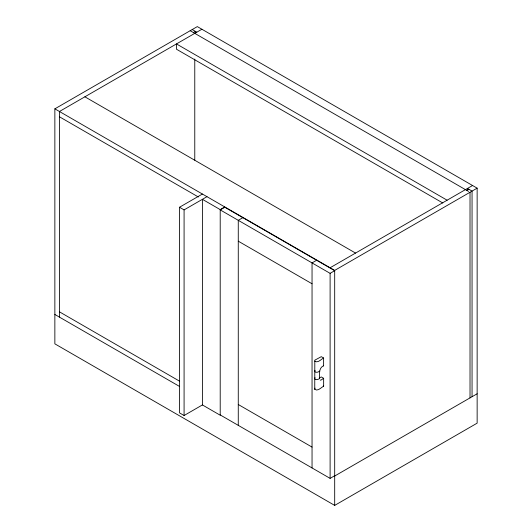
<?xml version="1.0" encoding="UTF-8"?>
<svg xmlns="http://www.w3.org/2000/svg" width="532" height="532" viewBox="0 0 532 532"><rect width="100%" height="100%" fill="white"/><g stroke="black" fill="none" stroke-linecap="round" stroke-linejoin="round"><path stroke-width="0.8" d="M315.017 377.673L314.718 378.917C316.101 380.234 318.309 379.522 319.632 378.478C319.646 374.162 318.528 367.818 323.616 365.817L323.616 358.009L321.295 356.673L314.811 360.171L314.745 389.331C317.837 391.672 321.109 387.442 323.642 386.199L323.642 378.292L321.321 376.955L319.353 377.919M314.745 389.331L315.037 388.094M315.017 370.332L314.718 371.575C316.008 372.939 318.721 372.114 319.493 371.05M323.642 378.292L320.843 380.187L320.224 380.048M323.616 358.009C320.989 359.28 317.85 363.469 314.718 361.142M54.856 108.847L197.312 26.6L477.144 188.155L477.144 423.153L334.688 505.4L54.856 343.845L54.856 108.847L334.688 270.402L477.144 188.155M193.369 32.545L195.41 31.375L195.41 33.031M201.894 29.247L59.438 111.494L59.438 317.112M202.692 404.772L184.085 415.512L179.51 412.872L179.51 207.247L202.406 194.034M179.51 207.247L184.085 209.894L206.981 196.674M220.208 209.601L220.208 415.219L202.406 404.938L202.406 199.32L220.208 209.601L224.79 206.955M242.851 217.681L238.27 220.321L238.27 425.354M316.626 260.268L312.045 262.914L312.045 467.947M330.106 267.762L472.562 185.515M466.843 190.436L468.878 189.259M330.106 273.342L334.688 270.695L224.79 207.247L220.208 209.894L330.106 273.342L330.106 478.374L334.688 475.734M334.688 476.027L477.144 393.78M192.225 29.539L196.807 32.179M190.19 30.71L468.619 191.46M447.126 200.198L176.458 43.93L176.458 49.217L442.804 202.991M84.874 96.804L355.542 253.072M59.438 116.781L198.37 196.993M238.27 241.176L312.045 283.769M323.23 365.59L323.616 365.817M323.257 385.973L323.642 386.199M238.27 404.5L312.045 447.093M59.438 311.825L179.656 381.231M54.856 314.465L179.656 386.518M220.208 414.927L330.106 478.374M472.057 396.712L472.057 191.094L467.475 188.448L467.475 190.11M470.022 192.271L470.022 397.889M334.688 270.402L334.688 505.4M194.772 59.059L194.772 160.212M184.085 209.894L184.085 415.512"/></g></svg>
